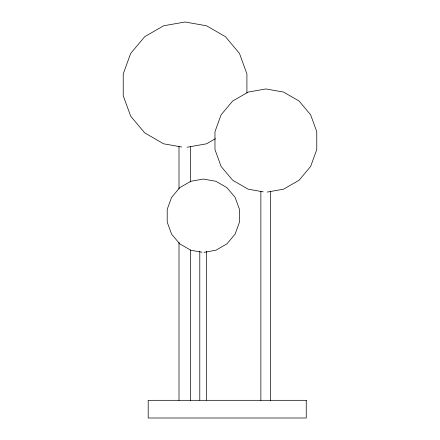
<?xml version="1.0" encoding="UTF-8"?>
<svg xmlns="http://www.w3.org/2000/svg" width="440" height="440" viewBox="0 0 440 440"><rect width="100%" height="100%" fill="white"/><g stroke="black" fill="none" stroke-linecap="round" stroke-linejoin="round"><path stroke-width="0.66" d="M215.402 138.688L206.553 143.803L187.088 147.235M267.179 192.082L283.547 189.195L299.09 180.224L310.629 166.474L316.767 149.606L316.767 131.654L310.629 114.791L299.09 101.041L283.547 92.064L265.87 88.946L248.193 92.064L232.65 101.041L221.111 114.791L214.973 131.654L214.973 149.606L221.111 166.474L232.65 180.224L248.193 189.195L263.252 191.851M204.006 252.335L215.892 250.239L226.93 243.865L235.12 234.102L239.481 222.129L239.481 209.385L235.12 197.412L226.93 187.649L215.892 181.274L203.34 179.064L190.795 181.274L179.757 187.649L171.567 197.412L167.206 209.385L167.206 222.129L171.567 234.102L179.757 243.865L190.795 250.239L202.021 252.219M181.72 146.999L163.597 143.803L144.711 132.897L130.691 116.193L123.233 95.7L123.233 73.892L130.691 53.4L144.711 36.691L163.597 25.79L185.075 22L206.553 25.79L225.434 36.691L239.454 53.4L246.912 73.892L246.912 92.972M270.353 191.186L270.353 400.318M260.871 191.186L260.871 400.318M206.525 251.174L206.525 400.136M199.793 251.174L199.793 400.136M190.52 146.328L190.52 182.023M190.52 249.986L190.52 400.318M178.998 146.328L178.998 188.887M178.998 242.435L178.998 400.318M306.245 400.318L148.198 400.318L148.198 418L306.245 418L306.245 400.318"/></g></svg>
